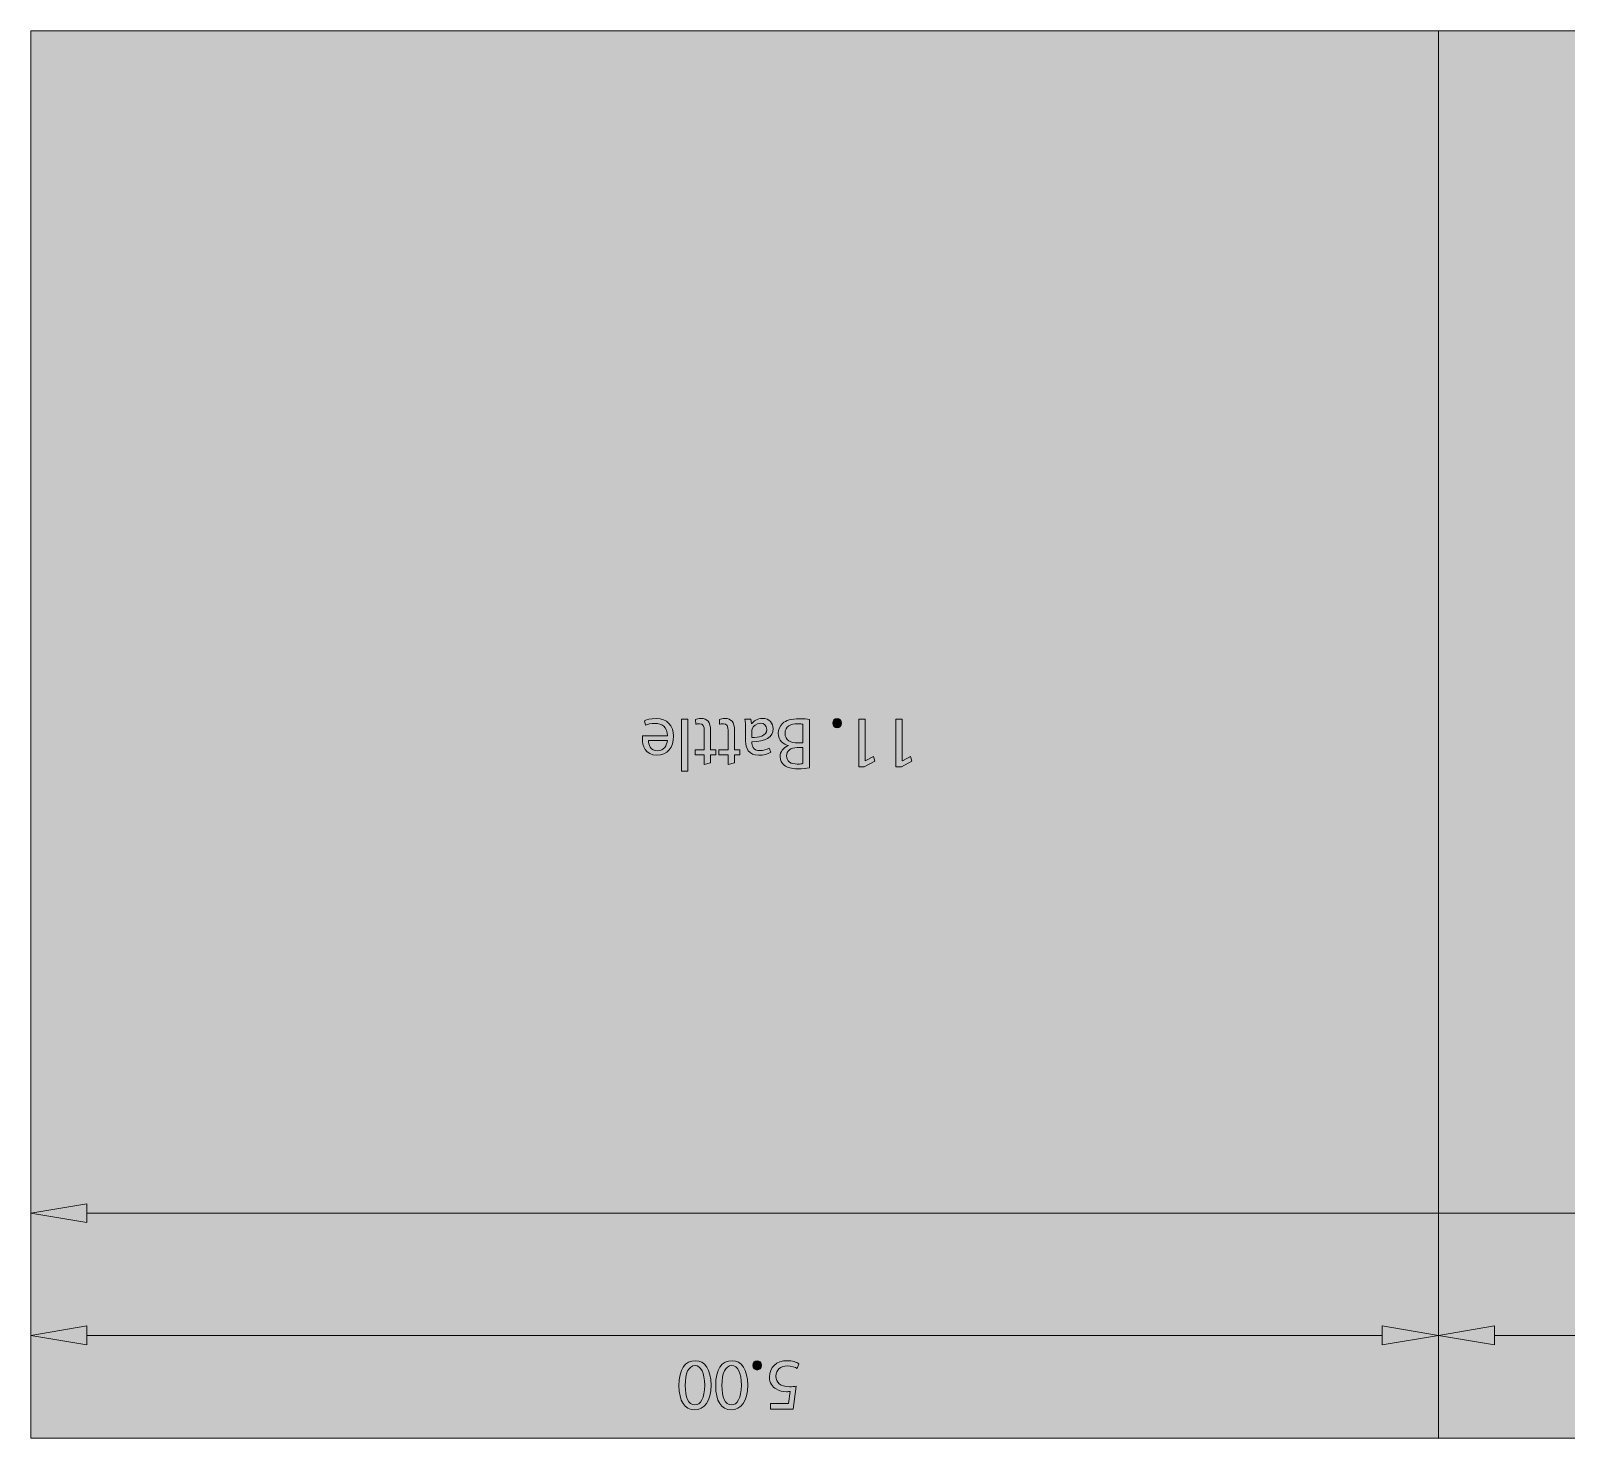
# Model space of a CAD drawing. Header units: centimetres. Extents: x -16.81 to -14.54, y 1.61 to 2.77.
# Drawn here: x -15.8909 to -15.6985, y 1.7457 to 1.922 of the extents above; entities that cross this region are included whole.
import ezdxf

# ---------------------------------------------------------------- set-up
doc = ezdxf.new("R2010")
doc.units = ezdxf.units.CM
doc.header["$MEASUREMENT"] = 0
for name, color, linetype, lineweight in [('0TEXT', 7, 'Continuous', 0), ('EXP BORDER', 7, 'Continuous', 0), ('EXP COTA', 7, 'Continuous', 0), ('EXP HATCH', 7, 'Continuous', 0)]:
    doc.layers.add(name, color=color, linetype=linetype, lineweight=lineweight)

# ---------------------------------------------------------------- blocks, each defined once
blk = doc.blocks.new('Block_73')
at = {"layer": 'EXP COTA', "true_color": 0x0000cc, "transparency": 33554687}
h = blk.add_hatch(color=172, dxfattribs=at)
h.dxf.hatch_style = 2
edge = h.paths.add_edge_path()
edge.add_spline(control_points=[(-15.63005, 1.75231), (-15.63005, 1.75386), (-15.63054, 1.75476), (-15.63126, 1.75476), (-15.63209, 1.75476), (-15.63248, 1.75379), (-15.63248, 1.75228), (-15.63248, 1.7508), (-15.6321, 1.74983), (-15.63128, 1.74983), (-15.63057, 1.74983), (-15.63005, 1.75069), (-15.63005, 1.75231)], knot_values=[0, 0, 0, 0, 1, 1, 1, 2, 2, 2, 3, 3, 3, 4, 4, 4, 4], degree=3, periodic=0)
edge = h.paths.add_edge_path()
edge.add_spline(control_points=[(-15.63327, 1.75224), (-15.63327, 1.75428), (-15.63253, 1.75538), (-15.63121, 1.75538), (-15.63005, 1.75538), (-15.62926, 1.75428), (-15.62924, 1.75231), (-15.62924, 1.75032), (-15.63011, 1.74921), (-15.63131, 1.74921), (-15.63257, 1.74921), (-15.63327, 1.75035), (-15.63327, 1.75224)], knot_values=[0, 0, 0, 0, 1, 1, 1, 2, 2, 2, 3, 3, 3, 4, 4, 4, 4], degree=3, periodic=0)
h = blk.add_hatch(color=172, dxfattribs=at)
h.dxf.hatch_style = 2
edge = h.paths.add_edge_path()
edge.add_spline(control_points=[(-15.62545, 1.75231), (-15.62545, 1.75386), (-15.62592, 1.75476), (-15.62666, 1.75476), (-15.62749, 1.75476), (-15.62788, 1.75379), (-15.62788, 1.75228), (-15.62788, 1.7508), (-15.6275, 1.74983), (-15.62668, 1.74983), (-15.62597, 1.74983), (-15.62545, 1.75069), (-15.62545, 1.75231)], knot_values=[0, 0, 0, 0, 1, 1, 1, 2, 2, 2, 3, 3, 3, 4, 4, 4, 4], degree=3, periodic=0)
edge = h.paths.add_edge_path()
edge.add_spline(control_points=[(-15.62868, 1.75224), (-15.62868, 1.75428), (-15.62793, 1.75538), (-15.62661, 1.75538), (-15.62545, 1.75538), (-15.62466, 1.75428), (-15.62464, 1.75231), (-15.62464, 1.75032), (-15.62551, 1.74921), (-15.62671, 1.74921), (-15.62797, 1.74921), (-15.62868, 1.75035), (-15.62868, 1.75224)], knot_values=[0, 0, 0, 0, 1, 1, 1, 2, 2, 2, 3, 3, 3, 4, 4, 4, 4], degree=3, periodic=0)
h = blk.add_hatch(color=172, dxfattribs=at)
h.dxf.hatch_style = 2
edge = h.paths.add_edge_path()
edge.add_spline(control_points=[(-15.62294, 1.75479), (-15.62294, 1.75445), (-15.62316, 1.75421), (-15.62347, 1.75421), (-15.6238, 1.75421), (-15.62402, 1.75445), (-15.62402, 1.75479), (-15.62402, 1.75514), (-15.62382, 1.75538), (-15.62347, 1.75538), (-15.62315, 1.75538), (-15.62294, 1.75514), (-15.62294, 1.75479)], knot_values=[0, 0, 0, 0, 1, 1, 1, 2, 2, 2, 3, 3, 3, 4, 4, 4, 4], degree=3, periodic=0)
h = blk.add_hatch(color=172, dxfattribs=at)
h.dxf.hatch_style = 2
edge = h.paths.add_edge_path()
edge.add_spline(control_points=[(-15.62182, 1.75001), (-15.62182, 1.75001), (-15.61955, 1.75001), (-15.61955, 1.75001), (-15.61955, 1.75001), (-15.61932, 1.75152), (-15.61932, 1.75152), (-15.61946, 1.75152), (-15.61958, 1.75149), (-15.6198, 1.75149), (-15.62027, 1.75149), (-15.62072, 1.75159), (-15.6211, 1.75183), (-15.62156, 1.75207), (-15.62194, 1.75259), (-15.62194, 1.75335), (-15.62194, 1.75452), (-15.62101, 1.75538), (-15.61972, 1.75538), (-15.61908, 1.75538), (-15.61853, 1.75521), (-15.61824, 1.755), (-15.61824, 1.755), (-15.61844, 1.75438), (-15.61844, 1.75438), (-15.61868, 1.75455), (-15.61917, 1.75472), (-15.61972, 1.75472), (-15.62048, 1.75472), (-15.62113, 1.75424), (-15.62113, 1.75345), (-15.62111, 1.75266), (-15.6206, 1.75211), (-15.61941, 1.75211), (-15.61908, 1.75211), (-15.61881, 1.75214), (-15.61858, 1.75218), (-15.61858, 1.75218), (-15.61898, 1.74932), (-15.61898, 1.74932), (-15.61898, 1.74932), (-15.62182, 1.74932), (-15.62182, 1.74932), (-15.62182, 1.74932), (-15.62182, 1.75001), (-15.62182, 1.75001)], knot_values=[0, 0, 0, 0, 1, 1, 1, 2, 2, 2, 3, 3, 3, 4, 4, 4, 5, 5, 5, 6, 6, 6, 7, 7, 7, 8, 8, 8, 9, 9, 9, 10, 10, 10, 11, 11, 11, 12, 12, 12, 13, 13, 13, 14, 14, 14, 15, 15, 15, 15], degree=3, periodic=0)
at = {"layer": 'EXP COTA'}
for points, knots in [([(-15.63327, 1.75224), (-15.63327, 1.75428), (-15.63253, 1.75538), (-15.63121, 1.75538), (-15.63005, 1.75538), (-15.62926, 1.75428), (-15.62924, 1.75231), (-15.62924, 1.75032), (-15.63011, 1.74921), (-15.63131, 1.74921), (-15.63257, 1.74921), (-15.63327, 1.75035), (-15.63327, 1.75224)], [0, 0, 0, 0, 1, 1, 1, 2, 2, 2, 3, 3, 3, 4, 4, 4, 4]), ([(-15.62868, 1.75224), (-15.62868, 1.75428), (-15.62793, 1.75538), (-15.62661, 1.75538), (-15.62545, 1.75538), (-15.62466, 1.75428), (-15.62464, 1.75231), (-15.62464, 1.75032), (-15.62551, 1.74921), (-15.62671, 1.74921), (-15.62797, 1.74921), (-15.62868, 1.75035), (-15.62868, 1.75224)], [0, 0, 0, 0, 1, 1, 1, 2, 2, 2, 3, 3, 3, 4, 4, 4, 4]), ([(-15.62294, 1.75479), (-15.62294, 1.75445), (-15.62316, 1.75421), (-15.62347, 1.75421), (-15.6238, 1.75421), (-15.62402, 1.75445), (-15.62402, 1.75479), (-15.62402, 1.75514), (-15.62382, 1.75538), (-15.62347, 1.75538), (-15.62315, 1.75538), (-15.62294, 1.75514), (-15.62294, 1.75479)], [0, 0, 0, 0, 1, 1, 1, 2, 2, 2, 3, 3, 3, 4, 4, 4, 4]), ([(-15.62182, 1.75001), (-15.62182, 1.75001), (-15.61955, 1.75001), (-15.61955, 1.75001), (-15.61955, 1.75001), (-15.61932, 1.75152), (-15.61932, 1.75152), (-15.61946, 1.75152), (-15.61958, 1.75149), (-15.6198, 1.75149), (-15.62027, 1.75149), (-15.62072, 1.75159), (-15.6211, 1.75183), (-15.62156, 1.75207), (-15.62194, 1.75259), (-15.62194, 1.75335), (-15.62194, 1.75452), (-15.62101, 1.75538), (-15.61972, 1.75538), (-15.61908, 1.75538), (-15.61853, 1.75521), (-15.61824, 1.755), (-15.61824, 1.755), (-15.61844, 1.75438), (-15.61844, 1.75438), (-15.61868, 1.75455), (-15.61917, 1.75472), (-15.61972, 1.75472), (-15.62048, 1.75472), (-15.62113, 1.75424), (-15.62113, 1.75345), (-15.62111, 1.75266), (-15.6206, 1.75211), (-15.61941, 1.75211), (-15.61908, 1.75211), (-15.61881, 1.75214), (-15.61858, 1.75218), (-15.61858, 1.75218), (-15.61898, 1.74932), (-15.61898, 1.74932), (-15.61898, 1.74932), (-15.62182, 1.74932), (-15.62182, 1.74932), (-15.62182, 1.74932), (-15.62182, 1.75001), (-15.62182, 1.75001)], [0, 0, 0, 0, 1, 1, 1, 2, 2, 2, 3, 3, 3, 4, 4, 4, 5, 5, 5, 6, 6, 6, 7, 7, 7, 8, 8, 8, 9, 9, 9, 10, 10, 10, 11, 11, 11, 12, 12, 12, 13, 13, 13, 14, 14, 14, 15, 15, 15, 15]), ([(-15.63005, 1.75231), (-15.63005, 1.75386), (-15.63054, 1.75476), (-15.63126, 1.75476), (-15.63209, 1.75476), (-15.63248, 1.75379), (-15.63248, 1.75228), (-15.63248, 1.7508), (-15.6321, 1.74983), (-15.63128, 1.74983), (-15.63057, 1.74983), (-15.63005, 1.75069), (-15.63005, 1.75231)], [0, 0, 0, 0, 1, 1, 1, 2, 2, 2, 3, 3, 3, 4, 4, 4, 4]), ([(-15.62545, 1.75231), (-15.62545, 1.75386), (-15.62592, 1.75476), (-15.62666, 1.75476), (-15.62749, 1.75476), (-15.62788, 1.75379), (-15.62788, 1.75228), (-15.62788, 1.7508), (-15.6275, 1.74983), (-15.62668, 1.74983), (-15.62597, 1.74983), (-15.62545, 1.75069), (-15.62545, 1.75231)], [0, 0, 0, 0, 1, 1, 1, 2, 2, 2, 3, 3, 3, 4, 4, 4, 4])]:
    blk.add_open_spline(points, degree=3, knots=knots, dxfattribs=at)
blk = doc.blocks.new('Block_72')
at = {"layer": 'EXP COTA'}
blk.add_blockref('Block_73', (0, 0), dxfattribs=at)
blk = doc.blocks.new('Block_71')
at = {"layer": 'EXP COTA', "true_color": 0x0000cc, "transparency": 33554687}
h = blk.add_hatch(color=172, dxfattribs=at)
h.dxf.hatch_style = 2
h.paths.add_polyline_path([(-15.70745, 1.75738), (-15.70745, 1.75973), (-15.7145, 1.75855)])
h = blk.add_hatch(color=172, dxfattribs=at)
h.dxf.hatch_style = 2
h.paths.add_polyline_path([(-15.54517, 1.75738), (-15.54517, 1.75973), (-15.53812, 1.75855)])
at = {"layer": 'EXP COTA', "color": 172, "lineweight": 0, "true_color": 0x0000cc}
for p, q in [((-15.7145, 1.74742), (-15.7145, 1.76561)), ((-15.53812, 1.74742), (-15.53812, 1.76561)), ((-15.54517, 1.75855), (-15.70745, 1.75855))]:
    blk.add_line(p, q, dxfattribs=at)
at = {"layer": 'EXP COTA'}
for points in [[(-15.70745, 1.75738), (-15.70745, 1.75973), (-15.7145, 1.75855), (-15.7145, 1.75855)], [(-15.54517, 1.75738), (-15.54517, 1.75973), (-15.53812, 1.75855), (-15.53812, 1.75855)]]:
    blk.add_lwpolyline(points, close=True, dxfattribs=at)
blk.add_blockref('Block_72', (0, 0), dxfattribs=at)
blk = doc.blocks.new('Block_76')
at = {"layer": 'EXP COTA', "true_color": 0x0000cc, "transparency": 33554687}
h = blk.add_hatch(color=172, dxfattribs=at)
h.dxf.hatch_style = 2
edge = h.paths.add_edge_path()
edge.add_spline(control_points=[(-15.80644, 1.75231), (-15.80644, 1.75386), (-15.80692, 1.75476), (-15.80765, 1.75476), (-15.80848, 1.75476), (-15.80887, 1.75379), (-15.80887, 1.75228), (-15.80887, 1.7508), (-15.80849, 1.74983), (-15.80767, 1.74983), (-15.80696, 1.74983), (-15.80644, 1.75069), (-15.80644, 1.75231)], knot_values=[0, 0, 0, 0, 1, 1, 1, 2, 2, 2, 3, 3, 3, 4, 4, 4, 4], degree=3, periodic=0)
edge = h.paths.add_edge_path()
edge.add_spline(control_points=[(-15.80966, 1.75224), (-15.80966, 1.75428), (-15.80892, 1.75538), (-15.8076, 1.75538), (-15.80644, 1.75538), (-15.80565, 1.75428), (-15.80563, 1.75231), (-15.80563, 1.75032), (-15.80649, 1.74921), (-15.8077, 1.74921), (-15.80896, 1.74921), (-15.80966, 1.75035), (-15.80966, 1.75224)], knot_values=[0, 0, 0, 0, 1, 1, 1, 2, 2, 2, 3, 3, 3, 4, 4, 4, 4], degree=3, periodic=0)
h = blk.add_hatch(color=172, dxfattribs=at)
h.dxf.hatch_style = 2
edge = h.paths.add_edge_path()
edge.add_spline(control_points=[(-15.80184, 1.75231), (-15.80184, 1.75386), (-15.80231, 1.75476), (-15.80305, 1.75476), (-15.80388, 1.75476), (-15.80427, 1.75379), (-15.80427, 1.75228), (-15.80427, 1.7508), (-15.80389, 1.74983), (-15.80307, 1.74983), (-15.80236, 1.74983), (-15.80184, 1.75069), (-15.80184, 1.75231)], knot_values=[0, 0, 0, 0, 1, 1, 1, 2, 2, 2, 3, 3, 3, 4, 4, 4, 4], degree=3, periodic=0)
edge = h.paths.add_edge_path()
edge.add_spline(control_points=[(-15.80506, 1.75224), (-15.80506, 1.75428), (-15.80432, 1.75538), (-15.803, 1.75538), (-15.80184, 1.75538), (-15.80105, 1.75428), (-15.80103, 1.75231), (-15.80103, 1.75032), (-15.8019, 1.74921), (-15.8031, 1.74921), (-15.80436, 1.74921), (-15.80506, 1.75035), (-15.80506, 1.75224)], knot_values=[0, 0, 0, 0, 1, 1, 1, 2, 2, 2, 3, 3, 3, 4, 4, 4, 4], degree=3, periodic=0)
h = blk.add_hatch(color=172, dxfattribs=at)
h.dxf.hatch_style = 2
edge = h.paths.add_edge_path()
edge.add_spline(control_points=[(-15.79933, 1.75479), (-15.79933, 1.75445), (-15.79955, 1.75421), (-15.79986, 1.75421), (-15.80019, 1.75421), (-15.80041, 1.75445), (-15.80041, 1.75479), (-15.80041, 1.75514), (-15.80021, 1.75538), (-15.79986, 1.75538), (-15.79954, 1.75538), (-15.79933, 1.75514), (-15.79933, 1.75479)], knot_values=[0, 0, 0, 0, 1, 1, 1, 2, 2, 2, 3, 3, 3, 4, 4, 4, 4], degree=3, periodic=0)
h = blk.add_hatch(color=172, dxfattribs=at)
h.dxf.hatch_style = 2
edge = h.paths.add_edge_path()
edge.add_spline(control_points=[(-15.79821, 1.75001), (-15.79821, 1.75001), (-15.79594, 1.75001), (-15.79594, 1.75001), (-15.79594, 1.75001), (-15.79571, 1.75152), (-15.79571, 1.75152), (-15.79585, 1.75152), (-15.79597, 1.75149), (-15.79619, 1.75149), (-15.79666, 1.75149), (-15.79711, 1.75159), (-15.79749, 1.75183), (-15.79795, 1.75207), (-15.79833, 1.75259), (-15.79833, 1.75335), (-15.79833, 1.75452), (-15.7974, 1.75538), (-15.79611, 1.75538), (-15.79547, 1.75538), (-15.79492, 1.75521), (-15.79463, 1.755), (-15.79463, 1.755), (-15.79483, 1.75438), (-15.79483, 1.75438), (-15.79507, 1.75455), (-15.79556, 1.75472), (-15.79611, 1.75472), (-15.79687, 1.75472), (-15.79752, 1.75424), (-15.79752, 1.75345), (-15.7975, 1.75266), (-15.79699, 1.75211), (-15.7958, 1.75211), (-15.79547, 1.75211), (-15.79519, 1.75214), (-15.79497, 1.75218), (-15.79497, 1.75218), (-15.79537, 1.74932), (-15.79537, 1.74932), (-15.79537, 1.74932), (-15.79821, 1.74932), (-15.79821, 1.74932), (-15.79821, 1.74932), (-15.79821, 1.75001), (-15.79821, 1.75001)], knot_values=[0, 0, 0, 0, 1, 1, 1, 2, 2, 2, 3, 3, 3, 4, 4, 4, 5, 5, 5, 6, 6, 6, 7, 7, 7, 8, 8, 8, 9, 9, 9, 10, 10, 10, 11, 11, 11, 12, 12, 12, 13, 13, 13, 14, 14, 14, 15, 15, 15, 15], degree=3, periodic=0)
at = {"layer": 'EXP COTA'}
for points, knots in [([(-15.80966, 1.75224), (-15.80966, 1.75428), (-15.80892, 1.75538), (-15.8076, 1.75538), (-15.80644, 1.75538), (-15.80565, 1.75428), (-15.80563, 1.75231), (-15.80563, 1.75032), (-15.80649, 1.74921), (-15.8077, 1.74921), (-15.80896, 1.74921), (-15.80966, 1.75035), (-15.80966, 1.75224)], [0, 0, 0, 0, 1, 1, 1, 2, 2, 2, 3, 3, 3, 4, 4, 4, 4]), ([(-15.80506, 1.75224), (-15.80506, 1.75428), (-15.80432, 1.75538), (-15.803, 1.75538), (-15.80184, 1.75538), (-15.80105, 1.75428), (-15.80103, 1.75231), (-15.80103, 1.75032), (-15.8019, 1.74921), (-15.8031, 1.74921), (-15.80436, 1.74921), (-15.80506, 1.75035), (-15.80506, 1.75224)], [0, 0, 0, 0, 1, 1, 1, 2, 2, 2, 3, 3, 3, 4, 4, 4, 4]), ([(-15.79933, 1.75479), (-15.79933, 1.75445), (-15.79955, 1.75421), (-15.79986, 1.75421), (-15.80019, 1.75421), (-15.80041, 1.75445), (-15.80041, 1.75479), (-15.80041, 1.75514), (-15.80021, 1.75538), (-15.79986, 1.75538), (-15.79954, 1.75538), (-15.79933, 1.75514), (-15.79933, 1.75479)], [0, 0, 0, 0, 1, 1, 1, 2, 2, 2, 3, 3, 3, 4, 4, 4, 4]), ([(-15.79821, 1.75001), (-15.79821, 1.75001), (-15.79594, 1.75001), (-15.79594, 1.75001), (-15.79594, 1.75001), (-15.79571, 1.75152), (-15.79571, 1.75152), (-15.79585, 1.75152), (-15.79597, 1.75149), (-15.79619, 1.75149), (-15.79666, 1.75149), (-15.79711, 1.75159), (-15.79749, 1.75183), (-15.79795, 1.75207), (-15.79833, 1.75259), (-15.79833, 1.75335), (-15.79833, 1.75452), (-15.7974, 1.75538), (-15.79611, 1.75538), (-15.79547, 1.75538), (-15.79492, 1.75521), (-15.79463, 1.755), (-15.79463, 1.755), (-15.79483, 1.75438), (-15.79483, 1.75438), (-15.79507, 1.75455), (-15.79556, 1.75472), (-15.79611, 1.75472), (-15.79687, 1.75472), (-15.79752, 1.75424), (-15.79752, 1.75345), (-15.7975, 1.75266), (-15.79699, 1.75211), (-15.7958, 1.75211), (-15.79547, 1.75211), (-15.79519, 1.75214), (-15.79497, 1.75218), (-15.79497, 1.75218), (-15.79537, 1.74932), (-15.79537, 1.74932), (-15.79537, 1.74932), (-15.79821, 1.74932), (-15.79821, 1.74932), (-15.79821, 1.74932), (-15.79821, 1.75001), (-15.79821, 1.75001)], [0, 0, 0, 0, 1, 1, 1, 2, 2, 2, 3, 3, 3, 4, 4, 4, 5, 5, 5, 6, 6, 6, 7, 7, 7, 8, 8, 8, 9, 9, 9, 10, 10, 10, 11, 11, 11, 12, 12, 12, 13, 13, 13, 14, 14, 14, 15, 15, 15, 15]), ([(-15.80644, 1.75231), (-15.80644, 1.75386), (-15.80692, 1.75476), (-15.80765, 1.75476), (-15.80848, 1.75476), (-15.80887, 1.75379), (-15.80887, 1.75228), (-15.80887, 1.7508), (-15.80849, 1.74983), (-15.80767, 1.74983), (-15.80696, 1.74983), (-15.80644, 1.75069), (-15.80644, 1.75231)], [0, 0, 0, 0, 1, 1, 1, 2, 2, 2, 3, 3, 3, 4, 4, 4, 4]), ([(-15.80184, 1.75231), (-15.80184, 1.75386), (-15.80231, 1.75476), (-15.80305, 1.75476), (-15.80388, 1.75476), (-15.80427, 1.75379), (-15.80427, 1.75228), (-15.80427, 1.7508), (-15.80389, 1.74983), (-15.80307, 1.74983), (-15.80236, 1.74983), (-15.80184, 1.75069), (-15.80184, 1.75231)], [0, 0, 0, 0, 1, 1, 1, 2, 2, 2, 3, 3, 3, 4, 4, 4, 4])]:
    blk.add_open_spline(points, degree=3, knots=knots, dxfattribs=at)
blk = doc.blocks.new('Block_75')
at = {"layer": 'EXP COTA'}
blk.add_blockref('Block_76', (0, 0), dxfattribs=at)
blk = doc.blocks.new('Block_74')
at = {"layer": 'EXP COTA', "true_color": 0x0000cc, "transparency": 33554687}
h = blk.add_hatch(color=172, dxfattribs=at)
h.dxf.hatch_style = 2
h.paths.add_polyline_path([(-15.88384, 1.75738), (-15.88384, 1.75973), (-15.89089, 1.75855)])
h = blk.add_hatch(color=172, dxfattribs=at)
h.dxf.hatch_style = 2
h.paths.add_polyline_path([(-15.72156, 1.75738), (-15.72156, 1.75973), (-15.7145, 1.75855)])
at = {"layer": 'EXP COTA', "color": 172, "lineweight": 0, "true_color": 0x0000cc}
for p, q in [((-15.89089, 1.74742), (-15.89089, 1.76561)), ((-15.7145, 1.74742), (-15.7145, 1.76561)), ((-15.72156, 1.75855), (-15.88384, 1.75855))]:
    blk.add_line(p, q, dxfattribs=at)
at = {"layer": 'EXP COTA'}
for points in [[(-15.88384, 1.75738), (-15.88384, 1.75973), (-15.89089, 1.75855), (-15.89089, 1.75855)], [(-15.72156, 1.75738), (-15.72156, 1.75973), (-15.7145, 1.75855), (-15.7145, 1.75855)]]:
    blk.add_lwpolyline(points, close=True, dxfattribs=at)
blk.add_blockref('Block_75', (0, 0), dxfattribs=at)
blk = doc.blocks.new('Block_77')
at = {"layer": 'EXP COTA', "true_color": 0x0000cc, "transparency": 33554687}
h = blk.add_hatch(color=172, dxfattribs=at)
h.dxf.hatch_style = 2
h.paths.add_polyline_path([(-15.88384, 1.77268), (-15.88384, 1.77503), (-15.89089, 1.77386)])
at = {"layer": 'EXP COTA', "color": 172, "lineweight": 0, "true_color": 0x0000cc}
for p, q in [((-15.89089, 1.74742), (-15.89089, 1.78091)), ((-15.12184, 1.77386), (-15.88384, 1.77386))]:
    blk.add_line(p, q, dxfattribs=at)
at = {"layer": 'EXP COTA'}
blk.add_lwpolyline([(-15.88384, 1.77268), (-15.88384, 1.77503), (-15.89089, 1.77386), (-15.89089, 1.77386)], close=True, dxfattribs=at)
blk = doc.blocks.new('Block_165')
at = {"layer": '0TEXT', "true_color": 0x333333, "transparency": 33554687}
h = blk.add_hatch(color=250, dxfattribs=at)
h.dxf.hatch_style = 2
edge = h.paths.add_edge_path()
edge.add_spline(control_points=[(-15.81347, 1.8331), (-15.81347, 1.83258), (-15.81326, 1.83179), (-15.81235, 1.83179), (-15.81154, 1.83179), (-15.81118, 1.83255), (-15.81111, 1.8331), (-15.81111, 1.8331), (-15.81347, 1.8331), (-15.81347, 1.8331)], knot_values=[0, 0, 0, 0, 1, 1, 1, 2, 2, 2, 3, 3, 3, 3], degree=3, periodic=0)
edge = h.paths.add_edge_path()
edge.add_spline(control_points=[(-15.81111, 1.83369), (-15.81113, 1.83479), (-15.81182, 1.83524), (-15.81263, 1.83524), (-15.81319, 1.83524), (-15.81356, 1.83513), (-15.81385, 1.835), (-15.81385, 1.835), (-15.81399, 1.83558), (-15.81399, 1.83558), (-15.81371, 1.83568), (-15.81323, 1.83586), (-15.81252, 1.83586), (-15.81115, 1.83586), (-15.81034, 1.83496), (-15.81034, 1.83362), (-15.81034, 1.83227), (-15.81113, 1.83124), (-15.81242, 1.83124), (-15.81387, 1.83124), (-15.81425, 1.83248), (-15.81425, 1.83331), (-15.81425, 1.83348), (-15.81423, 1.83362), (-15.81421, 1.83369), (-15.81421, 1.83369), (-15.81111, 1.83369), (-15.81111, 1.83369)], knot_values=[0, 0, 0, 0, 1, 1, 1, 2, 2, 2, 3, 3, 3, 4, 4, 4, 5, 5, 5, 6, 6, 6, 7, 7, 7, 8, 8, 8, 9, 9, 9, 9], degree=3, periodic=0)
h = blk.add_hatch(color=250, dxfattribs=at)
h.dxf.hatch_style = 2
edge = h.paths.add_edge_path()
edge.add_spline(control_points=[(-15.80853, 1.82924), (-15.80853, 1.82924), (-15.80934, 1.82924), (-15.80934, 1.82924), (-15.80934, 1.82924), (-15.80934, 1.83575), (-15.80934, 1.83575), (-15.80934, 1.83575), (-15.80853, 1.83575), (-15.80853, 1.83575), (-15.80853, 1.83575), (-15.80853, 1.82924), (-15.80853, 1.82924)], knot_values=[0, 0, 0, 0, 1, 1, 1, 2, 2, 2, 3, 3, 3, 4, 4, 4, 4], degree=3, periodic=0)
h = blk.add_hatch(color=250, dxfattribs=at)
h.dxf.hatch_style = 2
edge = h.paths.add_edge_path()
edge.add_spline(control_points=[(-15.80649, 1.83007), (-15.80649, 1.83007), (-15.80649, 1.83131), (-15.80649, 1.83131), (-15.80649, 1.83131), (-15.80765, 1.83131), (-15.80765, 1.83131), (-15.80765, 1.83131), (-15.80765, 1.83193), (-15.80765, 1.83193), (-15.80765, 1.83193), (-15.80649, 1.83193), (-15.80649, 1.83193), (-15.80649, 1.83193), (-15.80649, 1.83434), (-15.80649, 1.83434), (-15.80649, 1.83486), (-15.80665, 1.8352), (-15.8071, 1.8352), (-15.8073, 1.8352), (-15.80746, 1.83517), (-15.80756, 1.83513), (-15.80756, 1.83513), (-15.8076, 1.83572), (-15.8076, 1.83572), (-15.80744, 1.83579), (-15.8072, 1.83586), (-15.80689, 1.83586), (-15.80651, 1.83586), (-15.80622, 1.83572), (-15.80601, 1.83551), (-15.80579, 1.83527), (-15.8057, 1.83486), (-15.8057, 1.83434), (-15.8057, 1.83434), (-15.8057, 1.83193), (-15.8057, 1.83193), (-15.8057, 1.83193), (-15.80503, 1.83193), (-15.80503, 1.83193), (-15.80503, 1.83193), (-15.80503, 1.83131), (-15.80503, 1.83131), (-15.80503, 1.83131), (-15.8057, 1.83131), (-15.8057, 1.83131), (-15.8057, 1.83131), (-15.8057, 1.83028), (-15.8057, 1.83028), (-15.8057, 1.83028), (-15.80649, 1.83007), (-15.80649, 1.83007)], knot_values=[0, 0, 0, 0, 1, 1, 1, 2, 2, 2, 3, 3, 3, 4, 4, 4, 5, 5, 5, 6, 6, 6, 7, 7, 7, 8, 8, 8, 9, 9, 9, 10, 10, 10, 11, 11, 11, 12, 12, 12, 13, 13, 13, 14, 14, 14, 15, 15, 15, 16, 16, 16, 17, 17, 17, 17], degree=3, periodic=0)
h = blk.add_hatch(color=250, dxfattribs=at)
h.dxf.hatch_style = 2
edge = h.paths.add_edge_path()
edge.add_spline(control_points=[(-15.8035, 1.83007), (-15.8035, 1.83007), (-15.8035, 1.83131), (-15.8035, 1.83131), (-15.8035, 1.83131), (-15.80465, 1.83131), (-15.80465, 1.83131), (-15.80465, 1.83131), (-15.80465, 1.83193), (-15.80465, 1.83193), (-15.80465, 1.83193), (-15.8035, 1.83193), (-15.8035, 1.83193), (-15.8035, 1.83193), (-15.8035, 1.83434), (-15.8035, 1.83434), (-15.8035, 1.83486), (-15.80365, 1.8352), (-15.8041, 1.8352), (-15.80431, 1.8352), (-15.80446, 1.83517), (-15.80457, 1.83513), (-15.80457, 1.83513), (-15.8046, 1.83572), (-15.8046, 1.83572), (-15.80444, 1.83579), (-15.8042, 1.83586), (-15.80389, 1.83586), (-15.80351, 1.83586), (-15.80322, 1.83572), (-15.80301, 1.83551), (-15.80279, 1.83527), (-15.8027, 1.83486), (-15.8027, 1.83434), (-15.8027, 1.83434), (-15.8027, 1.83193), (-15.8027, 1.83193), (-15.8027, 1.83193), (-15.80203, 1.83193), (-15.80203, 1.83193), (-15.80203, 1.83193), (-15.80203, 1.83131), (-15.80203, 1.83131), (-15.80203, 1.83131), (-15.8027, 1.83131), (-15.8027, 1.83131), (-15.8027, 1.83131), (-15.8027, 1.83028), (-15.8027, 1.83028), (-15.8027, 1.83028), (-15.8035, 1.83007), (-15.8035, 1.83007)], knot_values=[0, 0, 0, 0, 1, 1, 1, 2, 2, 2, 3, 3, 3, 4, 4, 4, 5, 5, 5, 6, 6, 6, 7, 7, 7, 8, 8, 8, 9, 9, 9, 10, 10, 10, 11, 11, 11, 12, 12, 12, 13, 13, 13, 14, 14, 14, 15, 15, 15, 16, 16, 16, 17, 17, 17, 17], degree=3, periodic=0)
h = blk.add_hatch(color=250, dxfattribs=at)
h.dxf.hatch_style = 2
edge = h.paths.add_edge_path()
edge.add_spline(control_points=[(-15.80053, 1.83348), (-15.79966, 1.83348), (-15.79866, 1.83362), (-15.79866, 1.83448), (-15.79866, 1.835), (-15.79902, 1.83527), (-15.79941, 1.83527), (-15.8, 1.83527), (-15.80036, 1.83489), (-15.8005, 1.83451), (-15.80052, 1.83444), (-15.80053, 1.83434), (-15.80053, 1.83427), (-15.80053, 1.83427), (-15.80053, 1.83348), (-15.80053, 1.83348)], knot_values=[0, 0, 0, 0, 1, 1, 1, 2, 2, 2, 3, 3, 3, 4, 4, 4, 5, 5, 5, 5], degree=3, periodic=0)
edge = h.paths.add_edge_path()
edge.add_spline(control_points=[(-15.80065, 1.83575), (-15.80065, 1.83575), (-15.80059, 1.8352), (-15.80059, 1.8352), (-15.80059, 1.8352), (-15.80057, 1.8352), (-15.80057, 1.8352), (-15.80031, 1.83555), (-15.79985, 1.83586), (-15.79921, 1.83586), (-15.79831, 1.83586), (-15.79786, 1.83524), (-15.79786, 1.83458), (-15.79786, 1.83351), (-15.79881, 1.83293), (-15.80052, 1.83293), (-15.80052, 1.83293), (-15.80052, 1.83286), (-15.80052, 1.83286), (-15.80052, 1.83248), (-15.80041, 1.83183), (-15.79952, 1.83183), (-15.7991, 1.83183), (-15.79867, 1.83196), (-15.79836, 1.83214), (-15.79836, 1.83214), (-15.79817, 1.83162), (-15.79817, 1.83162), (-15.79854, 1.83138), (-15.79907, 1.83124), (-15.79964, 1.83124), (-15.80098, 1.83124), (-15.80131, 1.83214), (-15.80131, 1.83303), (-15.80131, 1.83303), (-15.80131, 1.83469), (-15.80131, 1.83469), (-15.80131, 1.83506), (-15.80133, 1.83544), (-15.8014, 1.83575), (-15.8014, 1.83575), (-15.80065, 1.83575), (-15.80065, 1.83575)], knot_values=[0, 0, 0, 0, 1, 1, 1, 2, 2, 2, 3, 3, 3, 4, 4, 4, 5, 5, 5, 6, 6, 6, 7, 7, 7, 8, 8, 8, 9, 9, 9, 10, 10, 10, 11, 11, 11, 12, 12, 12, 13, 13, 13, 14, 14, 14, 14], degree=3, periodic=0)
h = blk.add_hatch(color=250, dxfattribs=at)
h.dxf.hatch_style = 2
edge = h.paths.add_edge_path()
edge.add_spline(control_points=[(-15.79413, 1.83221), (-15.79413, 1.83221), (-15.79485, 1.83221), (-15.79485, 1.83221), (-15.79568, 1.83221), (-15.79618, 1.83176), (-15.79618, 1.83117), (-15.79618, 1.83045), (-15.79562, 1.83014), (-15.79483, 1.83014), (-15.79445, 1.83014), (-15.79425, 1.83017), (-15.79413, 1.83021), (-15.79413, 1.83021), (-15.79413, 1.83221), (-15.79413, 1.83221)], knot_values=[0, 0, 0, 0, 1, 1, 1, 2, 2, 2, 3, 3, 3, 4, 4, 4, 5, 5, 5, 5], degree=3, periodic=0)
edge = h.paths.add_edge_path()
edge.add_spline(control_points=[(-15.79413, 1.83513), (-15.79428, 1.83517), (-15.79451, 1.8352), (-15.79478, 1.8352), (-15.79561, 1.8352), (-15.79637, 1.83489), (-15.79637, 1.834), (-15.79637, 1.83314), (-15.79564, 1.83279), (-15.79478, 1.83279), (-15.79478, 1.83279), (-15.79413, 1.83279), (-15.79413, 1.83279), (-15.79413, 1.83279), (-15.79413, 1.83513), (-15.79413, 1.83513)], knot_values=[0, 0, 0, 0, 1, 1, 1, 2, 2, 2, 3, 3, 3, 4, 4, 4, 5, 5, 5, 5], degree=3, periodic=0)
edge = h.paths.add_edge_path()
edge.add_spline(control_points=[(-15.79332, 1.82966), (-15.79368, 1.82959), (-15.79421, 1.82955), (-15.79478, 1.82955), (-15.79557, 1.82955), (-15.79609, 1.82969), (-15.79647, 1.83), (-15.7968, 1.83024), (-15.79699, 1.83059), (-15.79699, 1.83107), (-15.79699, 1.83169), (-15.79659, 1.83221), (-15.79594, 1.83245), (-15.79652, 1.83258), (-15.79721, 1.83307), (-15.79721, 1.834), (-15.79721, 1.83451), (-15.797, 1.83493), (-15.79669, 1.83524), (-15.79626, 1.83562), (-15.79557, 1.83582), (-15.79456, 1.83582), (-15.79401, 1.83582), (-15.79359, 1.83579), (-15.79332, 1.83572), (-15.79332, 1.83572), (-15.79332, 1.82966), (-15.79332, 1.82966)], knot_values=[0, 0, 0, 0, 1, 1, 1, 2, 2, 2, 3, 3, 3, 4, 4, 4, 5, 5, 5, 6, 6, 6, 7, 7, 7, 8, 8, 8, 9, 9, 9, 9], degree=3, periodic=0)
h = blk.add_hatch(color=250, dxfattribs=at)
h.dxf.hatch_style = 2
edge = h.paths.add_edge_path()
edge.add_spline(control_points=[(-15.7893, 1.83527), (-15.7893, 1.83493), (-15.78953, 1.83469), (-15.78984, 1.83469), (-15.79016, 1.83469), (-15.79039, 1.83493), (-15.79039, 1.83527), (-15.79039, 1.83562), (-15.79018, 1.83586), (-15.78984, 1.83586), (-15.78951, 1.83586), (-15.7893, 1.83562), (-15.7893, 1.83527)], knot_values=[0, 0, 0, 0, 1, 1, 1, 2, 2, 2, 3, 3, 3, 4, 4, 4, 4], degree=3, periodic=0)
h = blk.add_hatch(color=250, dxfattribs=at)
h.dxf.hatch_style = 2
edge = h.paths.add_edge_path()
edge.add_spline(control_points=[(-15.78634, 1.83055), (-15.78634, 1.83055), (-15.78632, 1.83055), (-15.78632, 1.83055), (-15.78632, 1.83055), (-15.78529, 1.8311), (-15.78529, 1.8311), (-15.78529, 1.8311), (-15.78513, 1.83052), (-15.78513, 1.83052), (-15.78513, 1.83052), (-15.78644, 1.82979), (-15.78644, 1.82979), (-15.78644, 1.82979), (-15.78713, 1.82979), (-15.78713, 1.82979), (-15.78713, 1.82979), (-15.78713, 1.83575), (-15.78713, 1.83575), (-15.78713, 1.83575), (-15.78634, 1.83575), (-15.78634, 1.83575), (-15.78634, 1.83575), (-15.78634, 1.83055), (-15.78634, 1.83055)], knot_values=[0, 0, 0, 0, 1, 1, 1, 2, 2, 2, 3, 3, 3, 4, 4, 4, 5, 5, 5, 6, 6, 6, 7, 7, 7, 8, 8, 8, 8], degree=3, periodic=0)
h = blk.add_hatch(color=250, dxfattribs=at)
h.dxf.hatch_style = 2
edge = h.paths.add_edge_path()
edge.add_spline(control_points=[(-15.78169, 1.83055), (-15.78169, 1.83055), (-15.78167, 1.83055), (-15.78167, 1.83055), (-15.78167, 1.83055), (-15.78064, 1.8311), (-15.78064, 1.8311), (-15.78064, 1.8311), (-15.78048, 1.83052), (-15.78048, 1.83052), (-15.78048, 1.83052), (-15.78179, 1.82979), (-15.78179, 1.82979), (-15.78179, 1.82979), (-15.78248, 1.82979), (-15.78248, 1.82979), (-15.78248, 1.82979), (-15.78248, 1.83575), (-15.78248, 1.83575), (-15.78248, 1.83575), (-15.78169, 1.83575), (-15.78169, 1.83575), (-15.78169, 1.83575), (-15.78169, 1.83055), (-15.78169, 1.83055)], knot_values=[0, 0, 0, 0, 1, 1, 1, 2, 2, 2, 3, 3, 3, 4, 4, 4, 5, 5, 5, 6, 6, 6, 7, 7, 7, 8, 8, 8, 8], degree=3, periodic=0)
at = {"layer": '0TEXT'}
for points, knots in [([(-15.81111, 1.83369), (-15.81113, 1.83479), (-15.81182, 1.83524), (-15.81263, 1.83524), (-15.81319, 1.83524), (-15.81356, 1.83513), (-15.81385, 1.835), (-15.81385, 1.835), (-15.81399, 1.83558), (-15.81399, 1.83558), (-15.81371, 1.83568), (-15.81323, 1.83586), (-15.81252, 1.83586), (-15.81115, 1.83586), (-15.81034, 1.83496), (-15.81034, 1.83362), (-15.81034, 1.83227), (-15.81113, 1.83124), (-15.81242, 1.83124), (-15.81387, 1.83124), (-15.81425, 1.83248), (-15.81425, 1.83331), (-15.81425, 1.83348), (-15.81423, 1.83362), (-15.81421, 1.83369), (-15.81421, 1.83369), (-15.81111, 1.83369), (-15.81111, 1.83369)], [0, 0, 0, 0, 1, 1, 1, 2, 2, 2, 3, 3, 3, 4, 4, 4, 5, 5, 5, 6, 6, 6, 7, 7, 7, 8, 8, 8, 9, 9, 9, 9]), ([(-15.80853, 1.82924), (-15.80853, 1.82924), (-15.80934, 1.82924), (-15.80934, 1.82924), (-15.80934, 1.82924), (-15.80934, 1.83575), (-15.80934, 1.83575), (-15.80934, 1.83575), (-15.80853, 1.83575), (-15.80853, 1.83575), (-15.80853, 1.83575), (-15.80853, 1.82924), (-15.80853, 1.82924)], [0, 0, 0, 0, 1, 1, 1, 2, 2, 2, 3, 3, 3, 4, 4, 4, 4]), ([(-15.80649, 1.83007), (-15.80649, 1.83007), (-15.80649, 1.83131), (-15.80649, 1.83131), (-15.80649, 1.83131), (-15.80765, 1.83131), (-15.80765, 1.83131), (-15.80765, 1.83131), (-15.80765, 1.83193), (-15.80765, 1.83193), (-15.80765, 1.83193), (-15.80649, 1.83193), (-15.80649, 1.83193), (-15.80649, 1.83193), (-15.80649, 1.83434), (-15.80649, 1.83434), (-15.80649, 1.83486), (-15.80665, 1.8352), (-15.8071, 1.8352), (-15.8073, 1.8352), (-15.80746, 1.83517), (-15.80756, 1.83513), (-15.80756, 1.83513), (-15.8076, 1.83572), (-15.8076, 1.83572), (-15.80744, 1.83579), (-15.8072, 1.83586), (-15.80689, 1.83586), (-15.80651, 1.83586), (-15.80622, 1.83572), (-15.80601, 1.83551), (-15.80579, 1.83527), (-15.8057, 1.83486), (-15.8057, 1.83434), (-15.8057, 1.83434), (-15.8057, 1.83193), (-15.8057, 1.83193), (-15.8057, 1.83193), (-15.80503, 1.83193), (-15.80503, 1.83193), (-15.80503, 1.83193), (-15.80503, 1.83131), (-15.80503, 1.83131), (-15.80503, 1.83131), (-15.8057, 1.83131), (-15.8057, 1.83131), (-15.8057, 1.83131), (-15.8057, 1.83028), (-15.8057, 1.83028), (-15.8057, 1.83028), (-15.80649, 1.83007), (-15.80649, 1.83007)], [0, 0, 0, 0, 1, 1, 1, 2, 2, 2, 3, 3, 3, 4, 4, 4, 5, 5, 5, 6, 6, 6, 7, 7, 7, 8, 8, 8, 9, 9, 9, 10, 10, 10, 11, 11, 11, 12, 12, 12, 13, 13, 13, 14, 14, 14, 15, 15, 15, 16, 16, 16, 17, 17, 17, 17]), ([(-15.8035, 1.83007), (-15.8035, 1.83007), (-15.8035, 1.83131), (-15.8035, 1.83131), (-15.8035, 1.83131), (-15.80465, 1.83131), (-15.80465, 1.83131), (-15.80465, 1.83131), (-15.80465, 1.83193), (-15.80465, 1.83193), (-15.80465, 1.83193), (-15.8035, 1.83193), (-15.8035, 1.83193), (-15.8035, 1.83193), (-15.8035, 1.83434), (-15.8035, 1.83434), (-15.8035, 1.83486), (-15.80365, 1.8352), (-15.8041, 1.8352), (-15.80431, 1.8352), (-15.80446, 1.83517), (-15.80457, 1.83513), (-15.80457, 1.83513), (-15.8046, 1.83572), (-15.8046, 1.83572), (-15.80444, 1.83579), (-15.8042, 1.83586), (-15.80389, 1.83586), (-15.80351, 1.83586), (-15.80322, 1.83572), (-15.80301, 1.83551), (-15.80279, 1.83527), (-15.8027, 1.83486), (-15.8027, 1.83434), (-15.8027, 1.83434), (-15.8027, 1.83193), (-15.8027, 1.83193), (-15.8027, 1.83193), (-15.80203, 1.83193), (-15.80203, 1.83193), (-15.80203, 1.83193), (-15.80203, 1.83131), (-15.80203, 1.83131), (-15.80203, 1.83131), (-15.8027, 1.83131), (-15.8027, 1.83131), (-15.8027, 1.83131), (-15.8027, 1.83028), (-15.8027, 1.83028), (-15.8027, 1.83028), (-15.8035, 1.83007), (-15.8035, 1.83007)], [0, 0, 0, 0, 1, 1, 1, 2, 2, 2, 3, 3, 3, 4, 4, 4, 5, 5, 5, 6, 6, 6, 7, 7, 7, 8, 8, 8, 9, 9, 9, 10, 10, 10, 11, 11, 11, 12, 12, 12, 13, 13, 13, 14, 14, 14, 15, 15, 15, 16, 16, 16, 17, 17, 17, 17]), ([(-15.80065, 1.83575), (-15.80065, 1.83575), (-15.80059, 1.8352), (-15.80059, 1.8352), (-15.80059, 1.8352), (-15.80057, 1.8352), (-15.80057, 1.8352), (-15.80031, 1.83555), (-15.79985, 1.83586), (-15.79921, 1.83586), (-15.79831, 1.83586), (-15.79786, 1.83524), (-15.79786, 1.83458), (-15.79786, 1.83351), (-15.79881, 1.83293), (-15.80052, 1.83293), (-15.80052, 1.83293), (-15.80052, 1.83286), (-15.80052, 1.83286), (-15.80052, 1.83248), (-15.80041, 1.83183), (-15.79952, 1.83183), (-15.7991, 1.83183), (-15.79867, 1.83196), (-15.79836, 1.83214), (-15.79836, 1.83214), (-15.79817, 1.83162), (-15.79817, 1.83162), (-15.79854, 1.83138), (-15.79907, 1.83124), (-15.79964, 1.83124), (-15.80098, 1.83124), (-15.80131, 1.83214), (-15.80131, 1.83303), (-15.80131, 1.83303), (-15.80131, 1.83469), (-15.80131, 1.83469), (-15.80131, 1.83506), (-15.80133, 1.83544), (-15.8014, 1.83575), (-15.8014, 1.83575), (-15.80065, 1.83575), (-15.80065, 1.83575)], [0, 0, 0, 0, 1, 1, 1, 2, 2, 2, 3, 3, 3, 4, 4, 4, 5, 5, 5, 6, 6, 6, 7, 7, 7, 8, 8, 8, 9, 9, 9, 10, 10, 10, 11, 11, 11, 12, 12, 12, 13, 13, 13, 14, 14, 14, 14]), ([(-15.79332, 1.82966), (-15.79368, 1.82959), (-15.79421, 1.82955), (-15.79478, 1.82955), (-15.79557, 1.82955), (-15.79609, 1.82969), (-15.79647, 1.83), (-15.7968, 1.83024), (-15.79699, 1.83059), (-15.79699, 1.83107), (-15.79699, 1.83169), (-15.79659, 1.83221), (-15.79594, 1.83245), (-15.79652, 1.83258), (-15.79721, 1.83307), (-15.79721, 1.834), (-15.79721, 1.83451), (-15.797, 1.83493), (-15.79669, 1.83524), (-15.79626, 1.83562), (-15.79557, 1.83582), (-15.79456, 1.83582), (-15.79401, 1.83582), (-15.79359, 1.83579), (-15.79332, 1.83572), (-15.79332, 1.83572), (-15.79332, 1.82966), (-15.79332, 1.82966)], [0, 0, 0, 0, 1, 1, 1, 2, 2, 2, 3, 3, 3, 4, 4, 4, 5, 5, 5, 6, 6, 6, 7, 7, 7, 8, 8, 8, 9, 9, 9, 9]), ([(-15.7893, 1.83527), (-15.7893, 1.83493), (-15.78953, 1.83469), (-15.78984, 1.83469), (-15.79016, 1.83469), (-15.79039, 1.83493), (-15.79039, 1.83527), (-15.79039, 1.83562), (-15.79018, 1.83586), (-15.78984, 1.83586), (-15.78951, 1.83586), (-15.7893, 1.83562), (-15.7893, 1.83527)], [0, 0, 0, 0, 1, 1, 1, 2, 2, 2, 3, 3, 3, 4, 4, 4, 4]), ([(-15.78634, 1.83055), (-15.78634, 1.83055), (-15.78632, 1.83055), (-15.78632, 1.83055), (-15.78632, 1.83055), (-15.78529, 1.8311), (-15.78529, 1.8311), (-15.78529, 1.8311), (-15.78513, 1.83052), (-15.78513, 1.83052), (-15.78513, 1.83052), (-15.78644, 1.82979), (-15.78644, 1.82979), (-15.78644, 1.82979), (-15.78713, 1.82979), (-15.78713, 1.82979), (-15.78713, 1.82979), (-15.78713, 1.83575), (-15.78713, 1.83575), (-15.78713, 1.83575), (-15.78634, 1.83575), (-15.78634, 1.83575), (-15.78634, 1.83575), (-15.78634, 1.83055), (-15.78634, 1.83055)], [0, 0, 0, 0, 1, 1, 1, 2, 2, 2, 3, 3, 3, 4, 4, 4, 5, 5, 5, 6, 6, 6, 7, 7, 7, 8, 8, 8, 8]), ([(-15.78169, 1.83055), (-15.78169, 1.83055), (-15.78167, 1.83055), (-15.78167, 1.83055), (-15.78167, 1.83055), (-15.78064, 1.8311), (-15.78064, 1.8311), (-15.78064, 1.8311), (-15.78048, 1.83052), (-15.78048, 1.83052), (-15.78048, 1.83052), (-15.78179, 1.82979), (-15.78179, 1.82979), (-15.78179, 1.82979), (-15.78248, 1.82979), (-15.78248, 1.82979), (-15.78248, 1.82979), (-15.78248, 1.83575), (-15.78248, 1.83575), (-15.78248, 1.83575), (-15.78169, 1.83575), (-15.78169, 1.83575), (-15.78169, 1.83575), (-15.78169, 1.83055), (-15.78169, 1.83055)], [0, 0, 0, 0, 1, 1, 1, 2, 2, 2, 3, 3, 3, 4, 4, 4, 5, 5, 5, 6, 6, 6, 7, 7, 7, 8, 8, 8, 8]), ([(-15.80053, 1.83348), (-15.79966, 1.83348), (-15.79866, 1.83362), (-15.79866, 1.83448), (-15.79866, 1.835), (-15.79902, 1.83527), (-15.79941, 1.83527), (-15.8, 1.83527), (-15.80036, 1.83489), (-15.8005, 1.83451), (-15.80052, 1.83444), (-15.80053, 1.83434), (-15.80053, 1.83427), (-15.80053, 1.83427), (-15.80053, 1.83348), (-15.80053, 1.83348)], [0, 0, 0, 0, 1, 1, 1, 2, 2, 2, 3, 3, 3, 4, 4, 4, 5, 5, 5, 5]), ([(-15.79413, 1.83513), (-15.79428, 1.83517), (-15.79451, 1.8352), (-15.79478, 1.8352), (-15.79561, 1.8352), (-15.79637, 1.83489), (-15.79637, 1.834), (-15.79637, 1.83314), (-15.79564, 1.83279), (-15.79478, 1.83279), (-15.79478, 1.83279), (-15.79413, 1.83279), (-15.79413, 1.83279), (-15.79413, 1.83279), (-15.79413, 1.83513), (-15.79413, 1.83513)], [0, 0, 0, 0, 1, 1, 1, 2, 2, 2, 3, 3, 3, 4, 4, 4, 5, 5, 5, 5]), ([(-15.81347, 1.8331), (-15.81347, 1.83258), (-15.81326, 1.83179), (-15.81235, 1.83179), (-15.81154, 1.83179), (-15.81118, 1.83255), (-15.81111, 1.8331), (-15.81111, 1.8331), (-15.81347, 1.8331), (-15.81347, 1.8331)], [0, 0, 0, 0, 1, 1, 1, 2, 2, 2, 3, 3, 3, 3]), ([(-15.79413, 1.83221), (-15.79413, 1.83221), (-15.79485, 1.83221), (-15.79485, 1.83221), (-15.79568, 1.83221), (-15.79618, 1.83176), (-15.79618, 1.83117), (-15.79618, 1.83045), (-15.79562, 1.83014), (-15.79483, 1.83014), (-15.79445, 1.83014), (-15.79425, 1.83017), (-15.79413, 1.83021), (-15.79413, 1.83021), (-15.79413, 1.83221), (-15.79413, 1.83221)], [0, 0, 0, 0, 1, 1, 1, 2, 2, 2, 3, 3, 3, 4, 4, 4, 5, 5, 5, 5])]:
    blk.add_open_spline(points, degree=3, knots=knots, dxfattribs=at)
blk = doc.blocks.new('Block_164')
at = {"layer": '0TEXT'}
blk.add_blockref('Block_165', (0, 0), dxfattribs=at)

msp = doc.modelspace()

# ---------------------------------------------------------------- hatches: boundary and pattern name
at = {"layer": 'EXP HATCH', "true_color": 0xa953a0, "transparency": 33554687}
h = msp.add_hatch(color=215, dxfattribs=at)
edge = h.paths.add_edge_path()
edge.add_spline(control_points=[(-15.89089, 1.74565), (-15.89089, 1.74565), (-15.7145, 1.74565), (-15.7145, 1.74565), (-15.7145, 1.74565), (-15.7145, 1.92204), (-15.7145, 1.92204), (-15.7145, 1.92204), (-15.89089, 1.92204), (-15.89089, 1.92204), (-15.89089, 1.92204), (-15.89089, 1.74565), (-15.89089, 1.74565)], knot_values=[0, 0, 0, 0, 1, 1, 1, 2, 2, 2, 3, 3, 3, 4, 4, 4, 4], degree=3, periodic=0)
edge = h.paths.add_edge_path()
edge.add_spline(control_points=[(-15.7145, 1.74565), (-15.7145, 1.74565), (-15.53812, 1.74565), (-15.53812, 1.74565), (-15.53812, 1.74565), (-15.53812, 1.92204), (-15.53812, 1.92204), (-15.53812, 1.92204), (-15.7145, 1.92204), (-15.7145, 1.92204), (-15.7145, 1.92204), (-15.7145, 1.74565), (-15.7145, 1.74565)], knot_values=[0, 0, 0, 0, 1, 1, 1, 2, 2, 2, 3, 3, 3, 4, 4, 4, 4], degree=3, periodic=0)
edge.add_line((-15.7145, 1.74565), (-15.7145, 1.74565))
edge = h.paths.add_edge_path()
edge.add_spline(control_points=[(-15.53812, 1.74565), (-15.53812, 1.74565), (-15.29117, 1.74565), (-15.29117, 1.74565), (-15.29117, 1.74565), (-15.29117, 1.92204), (-15.29117, 1.92204), (-15.29117, 1.92204), (-15.53812, 1.92204), (-15.53812, 1.92204), (-15.53812, 1.92204), (-15.53812, 1.74565), (-15.53812, 1.74565)], knot_values=[0, 0, 0, 0, 1, 1, 1, 2, 2, 2, 3, 3, 3, 4, 4, 4, 4], degree=3, periodic=0)
edge.add_line((-15.53812, 1.74565), (-15.53812, 1.74565))
edge = h.paths.add_edge_path()
edge.add_spline(control_points=[(-15.29117, 1.74565), (-15.29117, 1.74565), (-15.11478, 1.74565), (-15.11478, 1.74565), (-15.11478, 1.74565), (-15.11478, 1.92204), (-15.11478, 1.92204), (-15.11478, 1.92204), (-15.29117, 1.92204), (-15.29117, 1.92204), (-15.29117, 1.92204), (-15.29117, 1.74565), (-15.29117, 1.74565)], knot_values=[0, 0, 0, 0, 1, 1, 1, 2, 2, 2, 3, 3, 3, 4, 4, 4, 4], degree=3, periodic=0)
edge.add_line((-15.29117, 1.74565), (-15.29117, 1.74565))

# ---------------------------------------------------------------- linework, layer by layer
at = {"layer": 'EXP BORDER', "color": 253, "lineweight": 0, "true_color": 0xadadad}
for points in [[(-15.7145, 1.74565), (-15.89089, 1.74565), (-15.89089, 1.92204), (-15.7145, 1.92204)], [(-15.53812, 1.74565), (-15.7145, 1.74565), (-15.7145, 1.92204), (-15.53812, 1.92204)]]:
    msp.add_lwpolyline(points, close=True, dxfattribs=at)
at = {"layer": 'EXP HATCH'}
for points in [[(-15.89089, 1.74565), (-15.89089, 1.74565), (-15.7145, 1.74565), (-15.7145, 1.74565), (-15.7145, 1.74565), (-15.7145, 1.92204), (-15.7145, 1.92204), (-15.7145, 1.92204), (-15.89089, 1.92204), (-15.89089, 1.92204), (-15.89089, 1.92204), (-15.89089, 1.74565), (-15.89089, 1.74565)], [(-15.7145, 1.74565), (-15.7145, 1.74565), (-15.53812, 1.74565), (-15.53812, 1.74565), (-15.53812, 1.74565), (-15.53812, 1.92204), (-15.53812, 1.92204), (-15.53812, 1.92204), (-15.7145, 1.92204), (-15.7145, 1.92204), (-15.7145, 1.92204), (-15.7145, 1.74565), (-15.7145, 1.74565)]]:
    msp.add_open_spline(points, degree=3, knots=[0, 0, 0, 0, 1, 1, 1, 2, 2, 2, 3, 3, 3, 4, 4, 4, 4], dxfattribs=at)

# ---------------------------------------------------------------- block references
at = {"layer": '0TEXT'}
msp.add_blockref('Block_164', (0, 0), dxfattribs=at)
at = {"layer": 'EXP COTA'}
for name in ['Block_77', 'Block_74', 'Block_71']:
    msp.add_blockref(name, (0, 0), dxfattribs=at)

doc.saveas('drawing.dxf')
